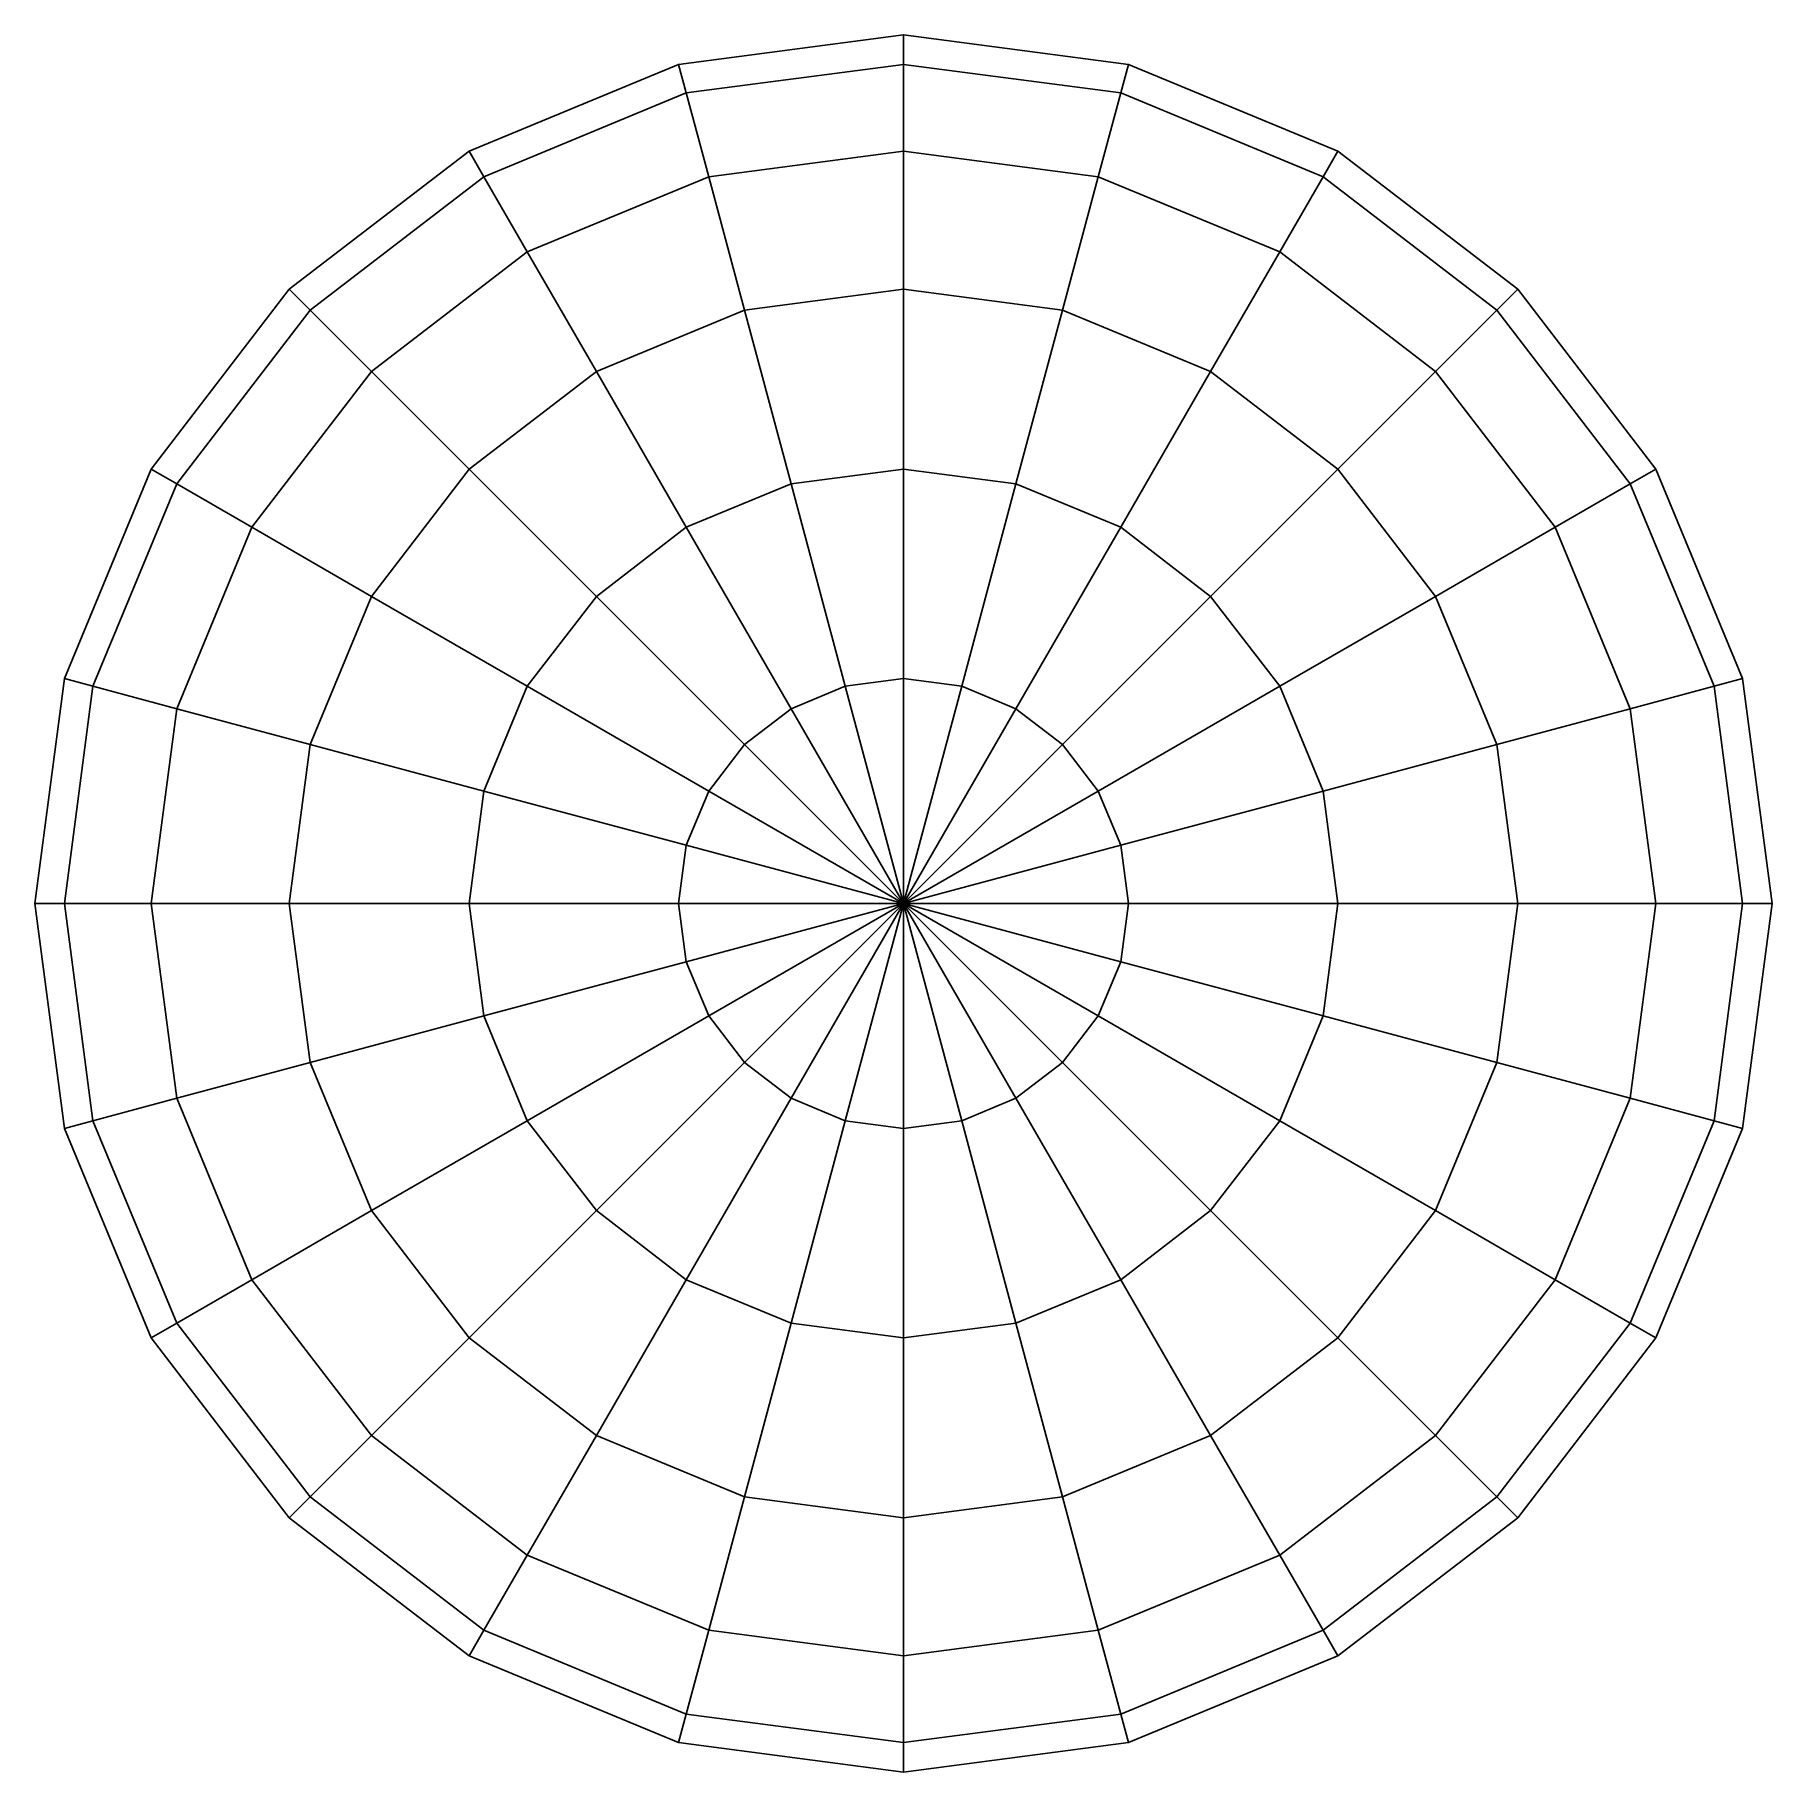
# Model space of a CAD drawing. Extents: x -100 to 100, y -100 to 100.
import ezdxf

# ---------------------------------------------------------------- set-up
doc = ezdxf.new("R2010")
doc.units = 0
doc.layers.add('SPHERE', color=7, linetype='CONTINUOUS')

msp = doc.modelspace()

# ---------------------------------------------------------------- meshes
at = {"layer": 'SPHERE'}
mesh = msp.add_polyface(dxfattribs=at)
corners = [(0, 25.8819, -96.5926), (0, 50, -86.6025), (-12.941, 48.2963, -86.6025), (-6.6987, 25, -96.5926), (-25, 43.3013, -86.6025), (-12.941, 22.4144, -96.5926), (-35.3553, 35.3553, -86.6025), (-18.3013, 18.3013, -96.5926), (-43.3013, 25, -86.6025), (-22.4144, 12.941, -96.5926), (-48.2963, 12.941, -86.6025), (-25, 6.6987, -96.5926), (0, 70.7107, -70.7107), (-18.3013, 68.3013, -70.7107), (-35.3553, 61.2372, -70.7107), (0, 86.6025, -50), (-22.4144, 83.6516, -50), (-43.3013, 75, -50), (0, 96.5926, -25.8819), (-25, 93.3013, -25.8819), (-48.2963, 83.6516, -25.8819), (0, 100), (-25.8819, 96.5926), (0, 96.5926, 25.8819), (-25, 93.3013, 25.8819), (0, 86.6025, 50), (-22.4144, 83.6516, 50), (-43.3013, 75, 50), (-48.2963, 83.6516, 25.8819), (0, 70.7107, 70.7107), (-18.3013, 68.3013, 70.7107), (-35.3553, 61.2372, 70.7107), (0, 50, 86.6025), (-12.941, 48.2963, 86.6025), (-25, 43.3013, 86.6025), (0, 25.8819, 96.5926), (-6.6987, 25, 96.5926), (-12.941, 22.4144, 96.5926), (-18.3013, 18.3013, 96.5926), (-35.3553, 35.3553, 86.6025), (-22.4144, 12.941, 96.5926), (-43.3013, 25, 86.6025), (-25, 6.6987, 96.5926), (-48.2963, 12.941, 86.6025), (0, 0, -100), (0, 0, 100), (-25.8819, 0, -96.5926), (-25.8819, 0, 96.5926)]
mesh.append_faces([[corners[k] for k in face] for face in [(0, 1, 2, 3), (3, 2, 4, 5), (5, 4, 6, 7), (7, 6, 8, 9), (9, 8, 10, 11), (1, 12, 13, 2), (2, 13, 14, 4), (12, 15, 16, 13), (13, 16, 17, 14), (15, 18, 19, 16), (16, 19, 20, 17), (18, 21, 22, 19), (21, 23, 24, 22), (23, 25, 26, 24), (24, 26, 27, 28), (25, 29, 30, 26), (26, 30, 31, 27), (29, 32, 33, 30), (30, 33, 34, 31), (32, 35, 36, 33), (33, 36, 37, 34), (34, 37, 38, 39), (39, 38, 40, 41), (41, 40, 42, 43), (44, 0, 3, 3), (36, 35, 45, 45), (44, 3, 5, 5), (37, 36, 45, 45), (44, 5, 7, 7), (38, 37, 45, 45), (44, 7, 9, 9), (40, 38, 45, 45), (44, 9, 11, 11), (42, 40, 45, 45), (44, 11, 46, 46), (47, 42, 45, 45)]])
mesh = msp.add_polyface(dxfattribs=at)
corners = [(25, 6.6987, -96.5926), (48.2963, 12.941, -86.6025), (43.3013, 25, -86.6025), (22.4144, 12.941, -96.5926), (35.3553, 35.3553, -86.6025), (18.3013, 18.3013, -96.5926), (25, 43.3013, -86.6025), (12.941, 22.4144, -96.5926), (12.941, 48.2963, -86.6025), (6.6987, 25, -96.5926), (0, 50, -86.6025), (0, 25.8819, -96.5926), (35.3553, 61.2372, -70.7107), (18.3013, 68.3013, -70.7107), (0, 70.7107, -70.7107), (43.3013, 75, -50), (22.4144, 83.6516, -50), (0, 86.6025, -50), (48.2963, 83.6516, -25.8819), (25, 93.3013, -25.8819), (0, 96.5926, -25.8819), (25.8819, 96.5926), (0, 100), (25, 93.3013, 25.8819), (0, 96.5926, 25.8819), (48.2963, 83.6516, 25.8819), (43.3013, 75, 50), (22.4144, 83.6516, 50), (0, 86.6025, 50), (35.3553, 61.2372, 70.7107), (18.3013, 68.3013, 70.7107), (0, 70.7107, 70.7107), (25, 43.3013, 86.6025), (12.941, 48.2963, 86.6025), (0, 50, 86.6025), (48.2963, 12.941, 86.6025), (25, 6.6987, 96.5926), (22.4144, 12.941, 96.5926), (43.3013, 25, 86.6025), (18.3013, 18.3013, 96.5926), (35.3553, 35.3553, 86.6025), (12.941, 22.4144, 96.5926), (6.6987, 25, 96.5926), (0, 25.8819, 96.5926), (0, 0, -100), (25.8819, 0, -96.5926), (25.8819, 0, 96.5926), (0, 0, 100)]
mesh.append_faces([[corners[k] for k in face] for face in [(0, 1, 2, 3), (3, 2, 4, 5), (5, 4, 6, 7), (7, 6, 8, 9), (9, 8, 10, 11), (6, 12, 13, 8), (8, 13, 14, 10), (12, 15, 16, 13), (13, 16, 17, 14), (15, 18, 19, 16), (16, 19, 20, 17), (19, 21, 22, 20), (21, 23, 24, 22), (25, 26, 27, 23), (23, 27, 28, 24), (26, 29, 30, 27), (27, 30, 31, 28), (29, 32, 33, 30), (30, 33, 34, 31), (35, 36, 37, 38), (38, 37, 39, 40), (40, 39, 41, 32), (32, 41, 42, 33), (33, 42, 43, 34), (44, 45, 0, 0), (36, 46, 47, 47), (44, 0, 3, 3), (37, 36, 47, 47), (44, 3, 5, 5), (39, 37, 47, 47), (44, 5, 7, 7), (41, 39, 47, 47), (44, 7, 9, 9), (42, 41, 47, 47), (44, 9, 11, 11), (43, 42, 47, 47)]])
mesh = msp.add_polyface(dxfattribs=at)
corners = [(-25, 6.6987, -96.5926), (-48.2963, 12.941, -86.6025), (-50, 0, -86.6025), (-25.8819, 0, -96.5926), (-25, 43.3013, -86.6025), (-35.3553, 61.2372, -70.7107), (-50, 50, -70.7107), (-35.3553, 35.3553, -86.6025), (-61.2372, 35.3553, -70.7107), (-43.3013, 25, -86.6025), (-68.3013, 18.3013, -70.7107), (-70.7107, 0, -70.7107), (-43.3013, 75, -50), (-61.2372, 61.2372, -50), (-75, 43.3013, -50), (-83.6516, 22.4144, -50), (-86.6025, 0, -50), (-48.2963, 83.6516, -25.8819), (-68.3013, 68.3013, -25.8819), (-83.6516, 48.2963, -25.8819), (-93.3013, 25, -25.8819), (-96.5926, 0, -25.8819), (-25, 93.3013, -25.8819), (-25.8819, 96.5926), (-50, 86.6025), (-70.7107, 70.7107), (-86.6025, 50), (-96.5926, 25.8819), (-100, 0), (-25, 93.3013, 25.8819), (-48.2963, 83.6516, 25.8819), (-68.3013, 68.3013, 25.8819), (-83.6516, 48.2963, 25.8819), (-93.3013, 25, 25.8819), (-96.5926, 0, 25.8819), (-43.3013, 75, 50), (-61.2372, 61.2372, 50), (-75, 43.3013, 50), (-83.6516, 22.4144, 50), (-86.6025, 0, 50), (-35.3553, 61.2372, 70.7107), (-50, 50, 70.7107), (-61.2372, 35.3553, 70.7107), (-68.3013, 18.3013, 70.7107), (-70.7107, 0, 70.7107), (-25, 43.3013, 86.6025), (-35.3553, 35.3553, 86.6025), (-43.3013, 25, 86.6025), (-48.2963, 12.941, 86.6025), (-50, 0, 86.6025), (-25, 6.6987, 96.5926), (-25.8819, 0, 96.5926)]
mesh.append_faces([[corners[k] for k in face] for face in [(0, 1, 2, 3), (4, 5, 6, 7), (7, 6, 8, 9), (9, 8, 10, 1), (1, 10, 11, 2), (5, 12, 13, 6), (6, 13, 14, 8), (8, 14, 15, 10), (10, 15, 16, 11), (12, 17, 18, 13), (13, 18, 19, 14), (14, 19, 20, 15), (15, 20, 21, 16), (22, 23, 24, 17), (17, 24, 25, 18), (18, 25, 26, 19), (19, 26, 27, 20), (20, 27, 28, 21), (23, 29, 30, 24), (24, 30, 31, 25), (25, 31, 32, 26), (26, 32, 33, 27), (27, 33, 34, 28), (30, 35, 36, 31), (31, 36, 37, 32), (32, 37, 38, 33), (33, 38, 39, 34), (35, 40, 41, 36), (36, 41, 42, 37), (37, 42, 43, 38), (38, 43, 44, 39), (40, 45, 46, 41), (41, 46, 47, 42), (42, 47, 48, 43), (43, 48, 49, 44), (48, 50, 51, 49)]])
mesh = msp.add_polyface(dxfattribs=at)
corners = [(25.8819, 0, -96.5926), (50, 0, -86.6025), (48.2963, 12.941, -86.6025), (25, 6.6987, -96.5926), (70.7107, 0, -70.7107), (68.3013, 18.3013, -70.7107), (61.2372, 35.3553, -70.7107), (43.3013, 25, -86.6025), (50, 50, -70.7107), (35.3553, 35.3553, -86.6025), (35.3553, 61.2372, -70.7107), (25, 43.3013, -86.6025), (86.6025, 0, -50), (83.6516, 22.4144, -50), (75, 43.3013, -50), (61.2372, 61.2372, -50), (43.3013, 75, -50), (96.5926, 0, -25.8819), (93.3013, 25, -25.8819), (83.6516, 48.2963, -25.8819), (68.3013, 68.3013, -25.8819), (48.2963, 83.6516, -25.8819), (100, 0), (96.5926, 25.8819), (86.6025, 50), (70.7107, 70.7107), (50, 86.6025), (25.8819, 96.5926), (25, 93.3013, -25.8819), (96.5926, 0, 25.8819), (93.3013, 25, 25.8819), (83.6516, 48.2963, 25.8819), (68.3013, 68.3013, 25.8819), (48.2963, 83.6516, 25.8819), (25, 93.3013, 25.8819), (86.6025, 0, 50), (83.6516, 22.4144, 50), (75, 43.3013, 50), (61.2372, 61.2372, 50), (43.3013, 75, 50), (70.7107, 0, 70.7107), (68.3013, 18.3013, 70.7107), (61.2372, 35.3553, 70.7107), (50, 50, 70.7107), (35.3553, 61.2372, 70.7107), (50, 0, 86.6025), (48.2963, 12.941, 86.6025), (43.3013, 25, 86.6025), (35.3553, 35.3553, 86.6025), (25, 43.3013, 86.6025), (25.8819, 0, 96.5926), (25, 6.6987, 96.5926)]
mesh.append_faces([[corners[k] for k in face] for face in [(0, 1, 2, 3), (1, 4, 5, 2), (2, 5, 6, 7), (7, 6, 8, 9), (9, 8, 10, 11), (4, 12, 13, 5), (5, 13, 14, 6), (6, 14, 15, 8), (8, 15, 16, 10), (12, 17, 18, 13), (13, 18, 19, 14), (14, 19, 20, 15), (15, 20, 21, 16), (17, 22, 23, 18), (18, 23, 24, 19), (19, 24, 25, 20), (20, 25, 26, 21), (21, 26, 27, 28), (22, 29, 30, 23), (23, 30, 31, 24), (24, 31, 32, 25), (25, 32, 33, 26), (26, 33, 34, 27), (29, 35, 36, 30), (30, 36, 37, 31), (31, 37, 38, 32), (32, 38, 39, 33), (35, 40, 41, 36), (36, 41, 42, 37), (37, 42, 43, 38), (38, 43, 44, 39), (40, 45, 46, 41), (41, 46, 47, 42), (42, 47, 48, 43), (43, 48, 49, 44), (45, 50, 51, 46)]])
mesh = msp.add_polyface(dxfattribs=at)
corners = [(-25.8819, 0, -96.5926), (-50, 0, -86.6025), (-48.2963, -12.941, -86.6025), (-25, -6.6987, -96.5926), (-70.7107, 0, -70.7107), (-68.3013, -18.3013, -70.7107), (-61.2372, -35.3553, -70.7107), (-43.3013, -25, -86.6025), (-50, -50, -70.7107), (-35.3553, -35.3553, -86.6025), (-35.3553, -61.2372, -70.7107), (-25, -43.3013, -86.6025), (-86.6025, 0, -50), (-83.6516, -22.4144, -50), (-75, -43.3013, -50), (-61.2372, -61.2372, -50), (-43.3013, -75, -50), (-96.5926, 0, -25.8819), (-93.3013, -25, -25.8819), (-83.6516, -48.2963, -25.8819), (-68.3013, -68.3013, -25.8819), (-48.2963, -83.6516, -25.8819), (-100, 0), (-96.5926, -25.8819), (-86.6025, -50), (-70.7107, -70.7107), (-50, -86.6025), (-25.8819, -96.5926), (-25, -93.3013, -25.8819), (-96.5926, 0, 25.8819), (-93.3013, -25, 25.8819), (-83.6516, -48.2963, 25.8819), (-68.3013, -68.3013, 25.8819), (-48.2963, -83.6516, 25.8819), (-25, -93.3013, 25.8819), (-86.6025, 0, 50), (-83.6516, -22.4144, 50), (-75, -43.3013, 50), (-61.2372, -61.2372, 50), (-43.3013, -75, 50), (-70.7107, 0, 70.7107), (-68.3013, -18.3013, 70.7107), (-61.2372, -35.3553, 70.7107), (-50, -50, 70.7107), (-35.3553, -61.2372, 70.7107), (-50, 0, 86.6025), (-48.2963, -12.941, 86.6025), (-43.3013, -25, 86.6025), (-35.3553, -35.3553, 86.6025), (-25, -43.3013, 86.6025), (-25.8819, 0, 96.5926), (-25, -6.6987, 96.5926)]
mesh.append_faces([[corners[k] for k in face] for face in [(0, 1, 2, 3), (1, 4, 5, 2), (2, 5, 6, 7), (7, 6, 8, 9), (9, 8, 10, 11), (4, 12, 13, 5), (5, 13, 14, 6), (6, 14, 15, 8), (8, 15, 16, 10), (12, 17, 18, 13), (13, 18, 19, 14), (14, 19, 20, 15), (15, 20, 21, 16), (17, 22, 23, 18), (18, 23, 24, 19), (19, 24, 25, 20), (20, 25, 26, 21), (21, 26, 27, 28), (22, 29, 30, 23), (23, 30, 31, 24), (24, 31, 32, 25), (25, 32, 33, 26), (26, 33, 34, 27), (29, 35, 36, 30), (30, 36, 37, 31), (31, 37, 38, 32), (32, 38, 39, 33), (35, 40, 41, 36), (36, 41, 42, 37), (37, 42, 43, 38), (38, 43, 44, 39), (40, 45, 46, 41), (41, 46, 47, 42), (42, 47, 48, 43), (43, 48, 49, 44), (45, 50, 51, 46)]])
mesh = msp.add_polyface(dxfattribs=at)
corners = [(-25, -6.6987, -96.5926), (-48.2963, -12.941, -86.6025), (-43.3013, -25, -86.6025), (-22.4144, -12.941, -96.5926), (-35.3553, -35.3553, -86.6025), (-18.3013, -18.3013, -96.5926), (-25, -43.3013, -86.6025), (-12.941, -22.4144, -96.5926), (-12.941, -48.2963, -86.6025), (-6.6987, -25, -96.5926), (0, -50, -86.6025), (0, -25.8819, -96.5926), (-35.3553, -61.2372, -70.7107), (-18.3013, -68.3013, -70.7107), (0, -70.7107, -70.7107), (-43.3013, -75, -50), (-22.4144, -83.6516, -50), (0, -86.6025, -50), (-48.2963, -83.6516, -25.8819), (-25, -93.3013, -25.8819), (0, -96.5926, -25.8819), (-25.8819, -96.5926), (0, -100), (-25, -93.3013, 25.8819), (0, -96.5926, 25.8819), (-48.2963, -83.6516, 25.8819), (-43.3013, -75, 50), (-22.4144, -83.6516, 50), (0, -86.6025, 50), (-35.3553, -61.2372, 70.7107), (-18.3013, -68.3013, 70.7107), (0, -70.7107, 70.7107), (-25, -43.3013, 86.6025), (-12.941, -48.2963, 86.6025), (0, -50, 86.6025), (-48.2963, -12.941, 86.6025), (-25, -6.6987, 96.5926), (-22.4144, -12.941, 96.5926), (-43.3013, -25, 86.6025), (-18.3013, -18.3013, 96.5926), (-35.3553, -35.3553, 86.6025), (-12.941, -22.4144, 96.5926), (-6.6987, -25, 96.5926), (0, -25.8819, 96.5926), (0, 0, -100), (-25.8819, 0, -96.5926), (-25.8819, 0, 96.5926), (0, 0, 100)]
mesh.append_faces([[corners[k] for k in face] for face in [(0, 1, 2, 3), (3, 2, 4, 5), (5, 4, 6, 7), (7, 6, 8, 9), (9, 8, 10, 11), (6, 12, 13, 8), (8, 13, 14, 10), (12, 15, 16, 13), (13, 16, 17, 14), (15, 18, 19, 16), (16, 19, 20, 17), (19, 21, 22, 20), (21, 23, 24, 22), (25, 26, 27, 23), (23, 27, 28, 24), (26, 29, 30, 27), (27, 30, 31, 28), (29, 32, 33, 30), (30, 33, 34, 31), (35, 36, 37, 38), (38, 37, 39, 40), (40, 39, 41, 32), (32, 41, 42, 33), (33, 42, 43, 34), (44, 45, 0, 0), (36, 46, 47, 47), (44, 0, 3, 3), (37, 36, 47, 47), (44, 3, 5, 5), (39, 37, 47, 47), (44, 5, 7, 7), (41, 39, 47, 47), (44, 7, 9, 9), (42, 41, 47, 47), (44, 9, 11, 11), (43, 42, 47, 47)]])
mesh = msp.add_polyface(dxfattribs=at)
corners = [(0, -25.8819, -96.5926), (0, -50, -86.6025), (12.941, -48.2963, -86.6025), (6.6987, -25, -96.5926), (25, -43.3013, -86.6025), (12.941, -22.4144, -96.5926), (35.3553, -35.3553, -86.6025), (18.3013, -18.3013, -96.5926), (43.3013, -25, -86.6025), (22.4144, -12.941, -96.5926), (48.2963, -12.941, -86.6025), (25, -6.6987, -96.5926), (0, -70.7107, -70.7107), (18.3013, -68.3013, -70.7107), (35.3553, -61.2372, -70.7107), (0, -86.6025, -50), (22.4144, -83.6516, -50), (43.3013, -75, -50), (0, -96.5926, -25.8819), (25, -93.3013, -25.8819), (48.2963, -83.6516, -25.8819), (0, -100), (25.8819, -96.5926), (0, -96.5926, 25.8819), (25, -93.3013, 25.8819), (0, -86.6025, 50), (22.4144, -83.6516, 50), (43.3013, -75, 50), (48.2963, -83.6516, 25.8819), (0, -70.7107, 70.7107), (18.3013, -68.3013, 70.7107), (35.3553, -61.2372, 70.7107), (0, -50, 86.6025), (12.941, -48.2963, 86.6025), (25, -43.3013, 86.6025), (0, -25.8819, 96.5926), (6.6987, -25, 96.5926), (12.941, -22.4144, 96.5926), (18.3013, -18.3013, 96.5926), (35.3553, -35.3553, 86.6025), (22.4144, -12.941, 96.5926), (43.3013, -25, 86.6025), (25, -6.6987, 96.5926), (48.2963, -12.941, 86.6025), (0, 0, -100), (0, 0, 100), (25.8819, 0, -96.5926), (25.8819, 0, 96.5926)]
mesh.append_faces([[corners[k] for k in face] for face in [(0, 1, 2, 3), (3, 2, 4, 5), (5, 4, 6, 7), (7, 6, 8, 9), (9, 8, 10, 11), (1, 12, 13, 2), (2, 13, 14, 4), (12, 15, 16, 13), (13, 16, 17, 14), (15, 18, 19, 16), (16, 19, 20, 17), (18, 21, 22, 19), (21, 23, 24, 22), (23, 25, 26, 24), (24, 26, 27, 28), (25, 29, 30, 26), (26, 30, 31, 27), (29, 32, 33, 30), (30, 33, 34, 31), (32, 35, 36, 33), (33, 36, 37, 34), (34, 37, 38, 39), (39, 38, 40, 41), (41, 40, 42, 43), (44, 0, 3, 3), (36, 35, 45, 45), (44, 3, 5, 5), (37, 36, 45, 45), (44, 5, 7, 7), (38, 37, 45, 45), (44, 7, 9, 9), (40, 38, 45, 45), (44, 9, 11, 11), (42, 40, 45, 45), (44, 11, 46, 46), (47, 42, 45, 45)]])
mesh = msp.add_polyface(dxfattribs=at)
corners = [(25, -6.6987, -96.5926), (48.2963, -12.941, -86.6025), (50, 0, -86.6025), (25.8819, 0, -96.5926), (25, -43.3013, -86.6025), (35.3553, -61.2372, -70.7107), (50, -50, -70.7107), (35.3553, -35.3553, -86.6025), (61.2372, -35.3553, -70.7107), (43.3013, -25, -86.6025), (68.3013, -18.3013, -70.7107), (70.7107, 0, -70.7107), (43.3013, -75, -50), (61.2372, -61.2372, -50), (75, -43.3013, -50), (83.6516, -22.4144, -50), (86.6025, 0, -50), (48.2963, -83.6516, -25.8819), (68.3013, -68.3013, -25.8819), (83.6516, -48.2963, -25.8819), (93.3013, -25, -25.8819), (96.5926, 0, -25.8819), (25, -93.3013, -25.8819), (25.8819, -96.5926), (50, -86.6025), (70.7107, -70.7107), (86.6025, -50), (96.5926, -25.8819), (100, 0), (25, -93.3013, 25.8819), (48.2963, -83.6516, 25.8819), (68.3013, -68.3013, 25.8819), (83.6516, -48.2963, 25.8819), (93.3013, -25, 25.8819), (96.5926, 0, 25.8819), (43.3013, -75, 50), (61.2372, -61.2372, 50), (75, -43.3013, 50), (83.6516, -22.4144, 50), (86.6025, 0, 50), (35.3553, -61.2372, 70.7107), (50, -50, 70.7107), (61.2372, -35.3553, 70.7107), (68.3013, -18.3013, 70.7107), (70.7107, 0, 70.7107), (25, -43.3013, 86.6025), (35.3553, -35.3553, 86.6025), (43.3013, -25, 86.6025), (48.2963, -12.941, 86.6025), (50, 0, 86.6025), (25, -6.6987, 96.5926), (25.8819, 0, 96.5926)]
mesh.append_faces([[corners[k] for k in face] for face in [(0, 1, 2, 3), (4, 5, 6, 7), (7, 6, 8, 9), (9, 8, 10, 1), (1, 10, 11, 2), (5, 12, 13, 6), (6, 13, 14, 8), (8, 14, 15, 10), (10, 15, 16, 11), (12, 17, 18, 13), (13, 18, 19, 14), (14, 19, 20, 15), (15, 20, 21, 16), (22, 23, 24, 17), (17, 24, 25, 18), (18, 25, 26, 19), (19, 26, 27, 20), (20, 27, 28, 21), (23, 29, 30, 24), (24, 30, 31, 25), (25, 31, 32, 26), (26, 32, 33, 27), (27, 33, 34, 28), (30, 35, 36, 31), (31, 36, 37, 32), (32, 37, 38, 33), (33, 38, 39, 34), (35, 40, 41, 36), (36, 41, 42, 37), (37, 42, 43, 38), (38, 43, 44, 39), (40, 45, 46, 41), (41, 46, 47, 42), (42, 47, 48, 43), (43, 48, 49, 44), (48, 50, 51, 49)]])

doc.saveas('drawing.dxf')
